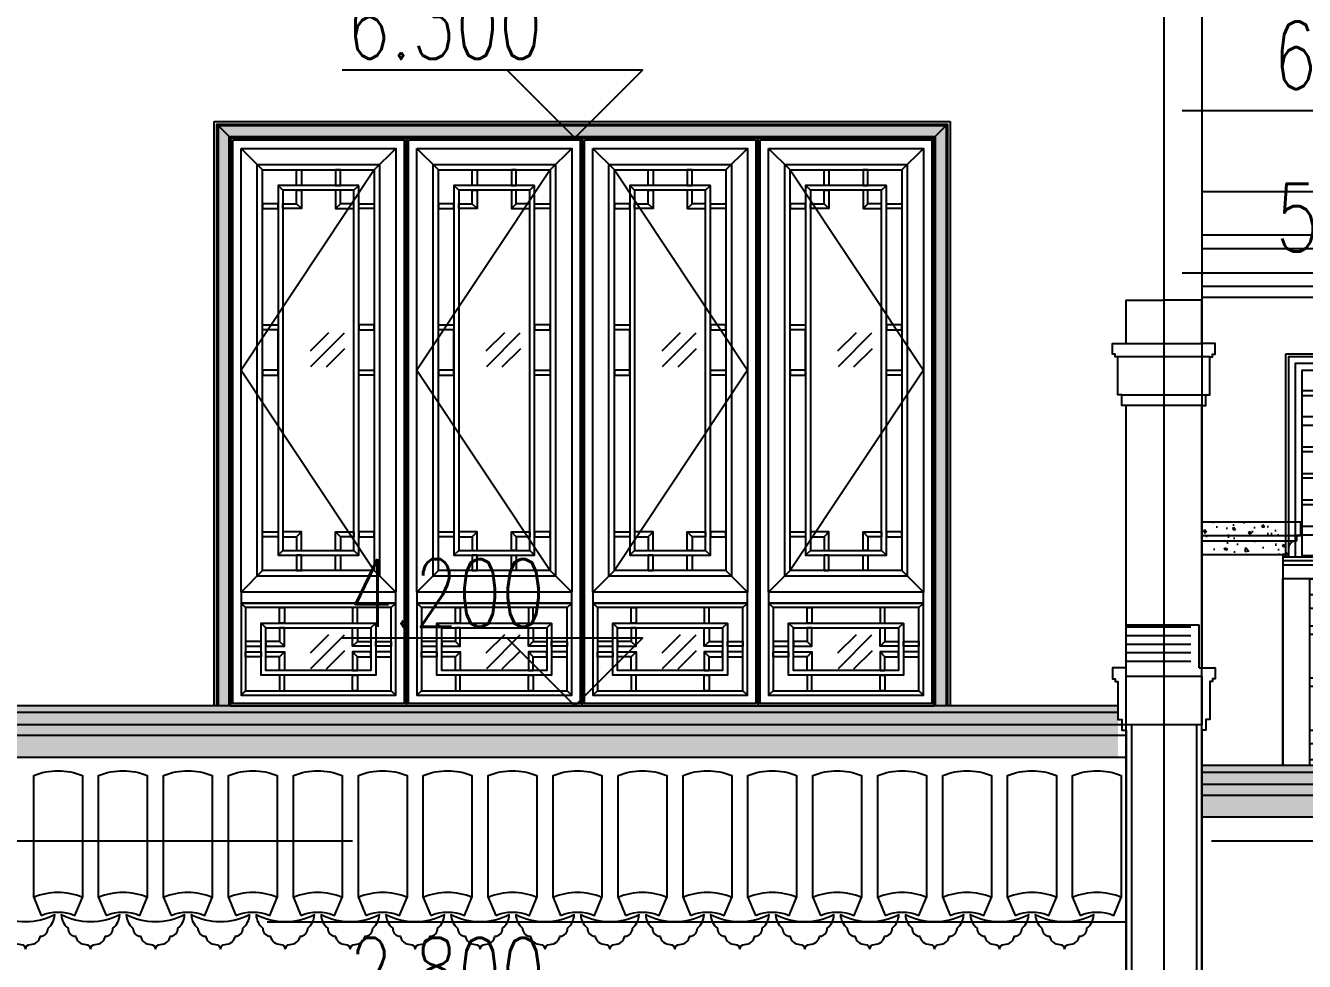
# Model space of a CAD drawing. Extents: x 296441 to 853063, y 459050 to 1117990.
# Drawn here: x 615891 to 620618, y 1056860 to 1060320 of the extents above; entities that cross this region are included whole.
import ezdxf
from ezdxf.xclip import XClip

# ---------------------------------------------------------------- set-up
doc = ezdxf.new("R2010")
doc.units = 0
doc.header["$LTSCALE"] = 1000
doc.header["$XCLIPFRAME"] = 0
for name, pattern in [('CENTER2', [28.575, 19.05, -3.175, 3.175, -3.175]), ('G-ELEV-S$0$HIDDEN2', [4.7625, 3.175, -1.5875]), ('G-ELEV-S$0$LPM310295$0$HIDDEN2', [4.7625, 3.175, -1.5875]), ('huachuang-LM-900$0$HIDDEN2', [4.7625, 3.175, -1.5875])]:
    doc.linetypes.add(name, pattern=pattern)
for name, color, linetype in [('1.5铝板', 3, 'Continuous'), ('95', 95, 'Continuous'), ('E1-ELEV-S$0$01-ELEV-ALL$0$A-ELEV-MEDM-HEVY', 2, 'Continuous'), ('E1-ELEV-S$0$A B-ELEV-S-zhongjiantao-1F$0$A-ELEV-MEDM-HEVY', 2, 'Continuous'), ('E1-ELEV-S$0$A-ELEV-HEVY', 2, 'Continuous'), ('E1-ELEV-S$0$A-ELEV-MEDM', 4, 'Continuous'), ('E1-ELEV-S$0$A-ELEV-THIN', 144, 'Continuous'), ('E1-ELEV-S$0$A-ELEV-THIN-GRAY', 252, 'Continuous'), ('E1-ELEV-S$0$A-ELEV-XTHIN', 5, 'Continuous'), ('E1-ELEV-S$0$G-XREF', 2, 'Continuous'), ('E1-ELEV-S$0$WALL-TYPE-DETL-W$0$A-ELEV-MEDM', 4, 'Continuous'), ('E1-TEXT-S-MI$0$A-ANNO-LEVL', 3, 'Continuous'), ('E1-TEXT-S-MI$0$A-ANNO-LEVL-TEXT', 255, 'Continuous'), ('E2-E3-ELEV-S$0$G-XREF', 2, 'Continuous'), ('G-ELEV-S$0$$0$A-ELEV-HEVY', 2, 'Continuous'), ('G-ELEV-S$0$$0$A-ELEV-XTHIN', 5, 'Continuous'), ('G-ELEV-S$0$A-ELEV-HDDN', 161, 'G-ELEV-S$0$HIDDEN2'), ('G-ELEV-S$0$A-ELEV-HEVY', 2, 'Continuous'), ('G-ELEV-S$0$A-ELEV-MEDM-HEVY', 2, 'Continuous'), ('G-ELEV-S$0$A-ELEV-THIN', 144, 'Continuous'), ('G-ELEV-S$0$A-WALL', 1, 'Continuous'), ('G-ELEV-S$0$A_FINISH', 54, 'Continuous'), ('G-ELEV-S$0$A_H_251', 251, 'Continuous'), ('G-ELEV-S$0$J04$0$A-DETL-FNSH', 6, 'Continuous'), ('G-ELEV-S$0$J04$0$A-SECT-STRU', 30, 'Continuous'), ('G-ELEV-S$0$LPM310295$0$A-ELEV-HDDN', 161, 'G-ELEV-S$0$LPM310295$0$HIDDEN2'), ('G-ELEV-S$0$LPM310295$0$A-ELEV-HEVY', 2, 'Continuous'), ('G-ELEV-S$0$LPM310295$0$A-ELEV-MEDM', 4, 'Continuous'), ('G-ELEV-S$0$LPM310295$0$A-ELEV-THIN', 145, 'Continuous'), ('G-ELEV-S-TEXT$0$A-ANNO-LEVL', 3, 'Continuous'), ('G-ELEV-S-TEXT$0$A-ANNO-LEVL-TEXT', 255, 'Continuous'), ('G-GRID', 8, 'CENTER2'), ('G-XREF', 2, 'Continuous'), ('huachuang-LM-900$0$A-DETL-OVLK', 133, 'Continuous'), ('huachuang-LM-900$0$A-ELEV-HDDN', 161, 'huachuang-LM-900$0$HIDDEN2'), ('huachuang-LM-900$0$ele-ss-line', 155, 'Continuous'), ('huachuang-LM-900$0$FUR', 155, 'Continuous'), ('ZT1_通用--填充---PM、LM、DY、JD', 8, 'Continuous'), ('主框线', 4, 'Continuous'), ('副框内口线', 6, 'Continuous'), ('花格栅', 6, 'Continuous'), ('铝合金花格条', 5, 'Continuous')]:
    doc.layers.add(name, color=color, linetype=linetype)
doc.styles.add('E1-TEXT-S-MI$0$GOA_01_thin_0.75', font='romans.shx', dxfattribs={"width": 0.75, "bigfont": 'hzdx.shx'})
doc.styles.add('G-ELEV-S-TEXT$0$GOA_01_thin_0.75', font='romans.shx', dxfattribs={"width": 0.75, "bigfont": 'hzdx.shx'})

# ---------------------------------------------------------------- blocks, each defined once
blk = doc.blocks.new('*U1403')
at = {"layer": 'E1-ELEV-S$0$A-ELEV-HEVY'}
for p, q in [((140, 340), (-140, 340)), ((-140, 110), (140, 110))]:
    blk.add_line(p, q, dxfattribs=at)
for points in [[(-140, -2000), (-140, 110), (-155, 110), (-155, 150), (-170, 150), (-170, 290), (-180, 290), (-180, 300), (-190, 300), (-190, 340), (-140, 340), (-140, 500), (0, 500)], [(140, -2000), (140, 110), (155, 110), (155, 150), (170, 150), (170, 290), (180, 290), (180, 300), (190, 300), (190, 340), (140, 340), (140, 500), (0, 500)]]:
    blk.add_lwpolyline(points, dxfattribs=at)
at = {"layer": 'E1-ELEV-S$0$A-ELEV-XTHIN'}
for p, q in [((-170, 290), (170, 290)), ((155, 150), (-155, 150))]:
    blk.add_line(p, q, dxfattribs=at)
blk = doc.blocks.new('E1-ELEV-S$0$cxdg')
at = {"layer": 'E1-ELEV-S$0$01-ELEV-ALL$0$A-ELEV-MEDM-HEVY', "ltscale": 0.01}
blk.add_lwpolyline([(0, 0), (65, 0), (65, -50), (50, -50), (50, -70, 0.414214), (20, -100), (20, -120), (0, -120)], format="xyb", dxfattribs=at)
blk = doc.blocks.new('E1-ELEV-S$0$WALL-TYPE-DETL-W$0$石雕饰1A-E1')
at = {"layer": 'E1-ELEV-S$0$WALL-TYPE-DETL-W$0$A-ELEV-MEDM'}
blk.add_lwpolyline([(0, 130), (-97, 130, 0.322993), (-83, 107, -0.379189), (-51, 62, -1.529792), (-53, 39, 0.173833), (-64, 12, 0.297704), (-56, 0), (0, 0)], format="xyb", close=True, dxfattribs=at)
blk = doc.blocks.new('*U1404')
at = {"layer": 'E1-ELEV-S$0$A-ELEV-MEDM'}
for p, q in [((-59, 770), (-1163, 770)), ((-59, 690), (-1163, 690)), ((-1163, 0), (-1163, 690)), ((-1063, 0), (-1063, 690)), ((-159, 130), (-159, 690)), ((-159, 0), (-159, 690)), ((-59, 0), (-59, 690)), ((-159, 630), (-1063, 630)), ((-159, 580), (-1063, 580)), ((-1063, 130), (-159, 130)), ((-159, 80), (-1063, 80))]:
    blk.add_line(p, q, dxfattribs=at)
at = {"layer": 'E1-ELEV-S$0$A-ELEV-THIN', "ltscale": 0.1}
for p, q in [((-59, 740), (-1163, 740)), ((-713, 580), (-713, 514)), ((-683, 580), (-683, 514)), ((-539, 580), (-539, 514)), ((-509, 580), (-509, 514)), ((-943, 514), (-1063, 514)), ((-973, 484), (-1063, 484)), ((-973, 484), (-943, 514)), ((-973, 484), (-973, 388)), ((-943, 514), (-943, 418)), ((-713, 514), (-843, 514)), ((-843, 514), (-843, 418)), ((-589, 484), (-813, 484)), ((-589, 484), (-813, 484)), ((-813, 484), (-813, 418)), ((-713, 514), (-698, 499)), ((-683, 514), (-698, 499)), ((-589, 514), (-683, 514)), ((-589, 514), (-539, 514)), ((-589, 484), (-409, 484)), ((-589, 484), (-409, 484)), ((-539, 514), (-524, 499)), ((-509, 514), (-524, 499)), ((-509, 514), (-379, 514)), ((-409, 484), (-409, 418)), ((-379, 514), (-379, 418)), ((-279, 514), (-159, 514)), ((-279, 514), (-279, 418)), ((-249, 484), (-279, 514)), ((-249, 484), (-159, 484)), ((-249, 484), (-249, 388)), ((-943, 418), (-973, 388)), ((-843, 388), (-973, 388)), ((-843, 418), (-943, 418)), ((-843, 388), (-813, 418)), ((-843, 418), (-813, 388)), ((-843, 388), (-843, 322)), ((-683, 418), (-813, 418)), ((-713, 388), (-813, 388)), ((-813, 388), (-813, 292)), ((-713, 388), (-683, 418)), ((-713, 388), (-713, 226)), ((-683, 418), (-683, 322)), ((-539, 418), (-409, 418)), ((-539, 418), (-539, 322)), ((-509, 388), (-539, 418)), ((-509, 388), (-409, 388)), ((-509, 388), (-509, 226)), ((-379, 388), (-409, 418)), ((-379, 418), (-409, 388)), ((-409, 388), (-409, 292)), ((-379, 418), (-279, 418)), ((-379, 388), (-249, 388)), ((-379, 388), (-379, 322)), ((-279, 418), (-249, 388)), ((-843, 322), (-1063, 322)), ((-973, 292), (-1063, 292)), ((-973, 292), (-958, 307)), ((-973, 292), (-973, 196)), ((-943, 292), (-958, 307)), ((-813, 292), (-943, 292)), ((-943, 292), (-943, 226)), ((-843, 322), (-813, 292)), ((-683, 322), (-698, 307)), ((-683, 292), (-698, 307)), ((-589, 322), (-683, 322)), ((-589, 322), (-683, 322)), ((-589, 292), (-683, 292)), ((-589, 292), (-683, 292)), ((-683, 292), (-683, 196)), ((-589, 322), (-539, 322)), ((-589, 322), (-539, 322)), ((-589, 292), (-539, 292)), ((-589, 292), (-539, 292)), ((-539, 322), (-524, 307)), ((-539, 292), (-524, 307)), ((-539, 292), (-539, 196)), ((-379, 322), (-409, 292)), ((-409, 292), (-279, 292)), ((-379, 322), (-159, 322)), ((-279, 292), (-264, 307)), ((-279, 292), (-279, 226)), ((-249, 292), (-264, 307)), ((-249, 292), (-159, 292)), ((-249, 292), (-249, 196)), ((-973, 196), (-943, 226)), ((-843, 196), (-973, 196)), ((-713, 226), (-943, 226)), ((-843, 196), (-828, 211)), ((-843, 196), (-843, 130)), ((-813, 196), (-828, 211)), ((-683, 196), (-813, 196)), ((-813, 196), (-813, 130)), ((-713, 226), (-683, 196)), ((-509, 226), (-539, 196)), ((-539, 196), (-409, 196)), ((-509, 226), (-279, 226)), ((-409, 196), (-394, 211)), ((-409, 196), (-409, 130)), ((-379, 196), (-394, 211)), ((-379, 196), (-249, 196)), ((-379, 196), (-379, 130)), ((-249, 196), (-279, 226)), ((-311.5, 40), (-910.5, 40))]:
    blk.add_line(p, q, dxfattribs=at)
for points in [[(-910.5, 40, 0.414214), (-920.5, 30, -0.414214), (-930.5, 20), (-1063, 20), (-1063, 80)], [(-311.5, 40, -0.414214), (-301.5, 30, 0.414214), (-291.5, 20), (-159, 20), (-159, 80)]]:
    blk.add_lwpolyline(points, format="xyb", dxfattribs=at)
at = {"layer": 'E1-ELEV-S$0$A-ELEV-THIN-GRAY'}
blk.add_line((-1163, 757.8), (-59, 757.8), dxfattribs=at)
at = {"layer": 'E1-ELEV-S$0$WALL-TYPE-DETL-W$0$A-ELEV-MEDM', "yscale": 0.4615384615384616, "zscale": 0.4615384615384616}
for p, xscale in [((-1063, 630), -0.4615384615384616), ((-159, 630), 0.4615384615384616)]:
    blk.add_blockref('E1-ELEV-S$0$WALL-TYPE-DETL-W$0$石雕饰1A-E1', p, dxfattribs=dict(at, xscale=xscale))
blk = doc.blocks.new('huachuang-LM-900$0$drrr')
at = {"layer": 'huachuang-LM-900$0$ele-ss-line'}
for points in [[(-18706.4, 24243.3, -0.379655), (-18828.5, 24222.7, -0.379655)], [(-18717.6, 24261.2, -0.389009), (-18814.2, 24237.1, -0.389009)], [(-18706.4, 24243.3, -0.400051), (-18659.1, 24148.2)], [(-18702.3, 24261.2, -0.421602), (-18640.9, 24140.9, -0.403531)], [(-18543.8, 24261.2, 0.948652), (-18553.2, 24153.4, 0.306864), (-18518.5, 24113.8, 0.282108)], [(-18544.5, 24241.6, 1.406761), (-18525.1, 24179.2, 0.845787), (-18495.8, 24134.2, 0.632778)], [(-18544.5, 24241.6, 0.514981), (-18525.1, 24233.6, 0.839493), (-18535.5, 24261.2, 0.975956)], [(-18447.2, 24241.6, -1.406761), (-18466.5, 24179.2, -0.845787), (-18495.8, 24134.2, -0.632778)], [(-18447.9, 24261.2, -0.948652), (-18438.4, 24153.4, -0.360083), (-18482, 24112.4, -0.38731)], [(-18447.2, 24241.6, -0.514981), (-18466.6, 24233.6, -0.839493), (-18456.1, 24261.2, -0.975956)], [(-18289.3, 24261.2, 0.421602), (-18350.8, 24140.9, 0.403531)], [(-18285.2, 24243.3, 0.400051), (-18332.5, 24148.2)], [(-18285.2, 24243.3, 0.379655), (-18163.1, 24222.7, 0.379655)], [(-18274, 24261.2, 0.389009), (-18177.5, 24237.1, 0.389009)], [(-18895.7, 24155.5, -0.341701), (-18920.1, 24060.1)], [(-18881, 24170.2, -0.34496), (-18903, 24048.8)], [(-18800, 23998.3, -0.557895), (-18781.9, 24147.6)], [(-18781.9, 24147.6, 0.530115), (-18659.1, 24148.2, 0.417687)], [(-18191.6, 23998.3, 0.557895), (-18209.8, 24147.6, -0.530115), (-18332.5, 24148.2)], [(-18110.6, 24170.2, 0.34496), (-18088.6, 24048.8)], [(-18095.9, 24155.5, 0.341701), (-18071.5, 24060.1)], [(-18700.3, 23939.6, -0.497529), (-18780.4, 24008.6, -0.531216), (-18786.1, 24122.3, 0.417687), (-18652.7, 24124.9, -0.348214), (-18612.2, 24042.7, -0.345787)], [(-18640.9, 24140.9, -0.231358), (-18592.3, 24074.5)], [(-18498.7, 24095, 0.315203), (-18594, 24035.3)], [(-18518.5, 24113.8, 0.183535), (-18592.3, 24074.5)], [(-18498.7, 24095, 0.371554), (-18392.7, 24022.4, 0.371554)], [(-18482, 24112.4, 0.40116), (-18399.3, 24041.5)], [(-18350.8, 24140.9, 0.327015), (-18399.3, 24041.5)], [(-18291.3, 23939.6, 0.497529), (-18211.2, 24008.6, 0.531216), (-18205.5, 24122.3, -0.417687), (-18338.9, 24124.9, 0.390811), (-18376.3, 24033.3, 0.279928)], [(-18920.1, 24036.8, 0.437131), (-18796.3, 23978.6)], [(-18903, 24048.8, 0.479349), (-18800, 23998.3, 2.012087)], [(-18612.2, 24042.7, 0.186025), (-18614, 23953.2, 0.186025)], [(-18594, 24035.3, 0.241132), (-18585.8, 23940.1, 0.241132)], [(-18392.7, 24022.4, -0.324864), (-18403.9, 23941.3)], [(-18376.3, 24033.3, -0.232618), (-18371.9, 23954.7, -0.232618)], [(-18071.5, 24036.8, -0.437131), (-18195.4, 23978.6)], [(-18088.6, 24048.8, -0.479349), (-18191.6, 23998.3, -2.012087)], [(-18920.1, 23884.9, -0.948652), (-18812.3, 23894.3, -0.338467), (-18771.7, 23854.4, -0.38731)], [(-18696.2, 23920.4, -0.387251), (-18796.3, 23978.6, -0.387251)], [(-18614, 23953.2, 0.223924), (-18700.3, 23939.6)], [(-18436.1, 23908.7, -0.113103), (-18403.9, 23941.3, -0.113103)], [(-18371.9, 23954.7, -0.208687), (-18291.3, 23939.6)], [(-18295.5, 23920.4, 0.387251), (-18195.4, 23978.6, 0.387251)], [(-18071.5, 23884.9, 0.948652), (-18179.4, 23894.3, 0.338467), (-18220, 23854.4, 0.38731)], [(-18900.5, 23885.6, -0.514981), (-18892.5, 23866.2, -0.839493), (-18920.1, 23876.7, -0.975956)], [(-18900.5, 23885.6, -1.406761), (-18838.1, 23866.3, -0.845787), (-18793.1, 23836.9, -0.632778)], [(-18696.1, 23920.4, -0.521855), (-18766.6, 23867.9, 0.037639), (-18771.7, 23854.4, 0.037639)], [(-18569.5, 23893.5, 0.398313), (-18677.3, 23930.1, -0.477569), (-18753.7, 23845.6, 0.40961), (-18699.1, 23753.8, 0.440396), (-18572.4, 23786.3)], [(-18555.6, 23908.7, 0.107456), (-18585.8, 23940.1, 0.107456)], [(-18569.5, 23893.5, 0.300015), (-18566.8, 23836.9)], [(-18495.8, 23879.2, 1.577818), (-18534.7, 23836.9, 0.84697)], [(-18495.8, 23909.4, 0.320542), (-18555.6, 23908.7, 0.320542)], [(-18495.8, 23909.4, -0.320542), (-18436.1, 23908.7, -0.320542)], [(-18495.8, 23879.2, -1.577818), (-18456.9, 23836.9, -0.84697)], [(-18422.2, 23893.5, -0.300015), (-18424.9, 23836.9)], [(-18422.2, 23893.5, -0.398313), (-18314.3, 23930.1, 0.477569), (-18237.9, 23845.6, -0.40961), (-18292.5, 23753.8, -0.440396), (-18419.2, 23786.3)], [(-18295.5, 23920.4, 0.521855), (-18225.1, 23867.9, -0.037639), (-18220, 23854.4)], [(-18091.2, 23885.6, 1.406761), (-18153.5, 23866.3, 0.845787), (-18198.5, 23836.9, 0.632778)], [(-18091.2, 23885.6, 0.514981), (-18099.2, 23866.2, 0.839493), (-18071.5, 23876.7, 0.975956)], [(-18900.5, 23788.3, 0.514981), (-18892.5, 23807.7, 0.839493), (-18920.1, 23797.2, 0.975956)], [(-18920.1, 23789, 0.948652), (-18812.3, 23779.6, 0.282108), (-18774, 23810.2, 0.282108)], [(-18900.5, 23788.3, 1.406761), (-18838.1, 23807.6, 0.845787), (-18793.1, 23836.9, 0.632778)], [(-18774, 23810.2, 0.217415), (-18728.5, 23744.9)], [(-18572.4, 23786.3, -0.265393), (-18566.8, 23836.9)], [(-18495.8, 23794.7, -1.577818), (-18534.7, 23836.9, -0.84697)], [(-18495.8, 23794.7, 1.577818), (-18456.9, 23836.9, 0.84697)], [(-18419.2, 23786.3, 0.265393), (-18424.9, 23836.9)], [(-18217.6, 23810.2, -0.217415), (-18263.2, 23744.9)], [(-18071.5, 23789, -0.948652), (-18179.4, 23779.6, -0.282108), (-18217.6, 23810.2, -0.282108)], [(-18091.2, 23788.3, -1.406761), (-18153.5, 23807.6, -0.845787), (-18198.5, 23836.9, -0.632778)], [(-18091.2, 23788.3, -0.514981), (-18099.2, 23807.7, -0.839493), (-18071.5, 23797.2, -0.975956)], [(-18799.7, 23692, -0.215178), (-18728.5, 23744.9, -0.215178)], [(-18586.4, 23740.8, 0.310283), (-18574.1, 23651.1, 0.199315)], [(-18586.4, 23740.8, 0.089395), (-18560, 23768.8)], [(-18495.8, 23764.5, -0.351545), (-18560, 23768.8, -0.351545)], [(-18495.8, 23764.5, 0.351545), (-18431.6, 23768.8, 0.351545)], [(-18412.5, 23746.7, -0.067716), (-18431.6, 23768.8)], [(-18397.6, 23638.6, 0.268279), (-18412.5, 23746.7, 0.203783)], [(-18192, 23692, 0.215178), (-18263.2, 23744.9, 0.215178)], [(-18920.1, 23638.1, -0.461182), (-18799.1, 23691.7)], [(-18903, 23625.1, -0.495851), (-18807.6, 23674, -2.012087)], [(-18660.3, 23529.1, -0.540409), (-18806.5, 23550.9, 0.53286), (-18807.6, 23674)], [(-18599, 23651.5, -0.540296), (-18667.5, 23552.3, -0.531216), (-18781.2, 23546.6, 0.417687), (-18783.8, 23680, -0.341326), (-18686, 23725.6, -0.279928)], [(-18686, 23725.6, 0.175917), (-18612.1, 23726.8, 0.175917)], [(-18612.1, 23726.8, 0.199315), (-18599, 23651.5)], [(-18378.7, 23633.1, 0.399099), (-18324.2, 23552.3, 0.531216), (-18210.4, 23546.6, -0.417687), (-18207.9, 23680, 0.341326), (-18305.6, 23725.6)], [(-18305.6, 23725.6, -0.17374), (-18378.7, 23726.5, -0.17374)], [(-18378.7, 23633.1, 0.18787), (-18378.7, 23726.5)], [(-18331.4, 23529.1, 0.540409), (-18185.1, 23550.9, -0.53286), (-18184, 23674)], [(-18071.5, 23638.1, 0.459053), (-18192, 23692, 0.459053)], [(-18088.6, 23625.1, 0.495851), (-18184, 23674, 2.012087)], [(-18895.7, 23518.4, 0.341701), (-18920.1, 23613.8)], [(-18881, 23503.6, 0.34496), (-18903, 23625.1)], [(-18574.3, 23631.3, -0.360052), (-18641.8, 23535.8)], [(-18509.7, 23561.5, 0.335789), (-18574.3, 23631.3)], [(-18492.9, 23578.9, 0.300879), (-18574.1, 23651.1, 0.300879)], [(-18492.9, 23578.9, 0.315203), (-18397.6, 23638.6)], [(-18473.1, 23560, 0.190888), (-18397.1, 23601.9)], [(-18397.1, 23601.9, 0.229983), (-18348.1, 23540)], [(-18110.6, 23503.6, -0.34496), (-18088.6, 23625.1)], [(-18095.9, 23518.4, -0.341701), (-18071.5, 23613.8)], [(-18698.3, 23412.7, 0.409386), (-18641.8, 23535.8, 0.407716)], [(-18543.8, 23412.7, -0.948652), (-18553.2, 23520.5, -0.360083), (-18509.7, 23561.5, -0.282108)], [(-18544.5, 23432.3, -1.406761), (-18525.1, 23494.7, -0.845787), (-18495.8, 23539.7, -0.632778)], [(-18447.2, 23432.3, 1.406761), (-18466.5, 23494.7, 0.845787), (-18495.8, 23539.7, 0.632778)], [(-18447.9, 23412.7, 0.948652), (-18438.4, 23520.5, 0.306864), (-18473.1, 23560, 0.306864)], [(-18289.3, 23412.7, -0.445176), (-18348.1, 23540, -0.403531)], [(-18706.4, 23430.6, 0.413809), (-18660.3, 23529.1)], [(-18285.2, 23430.6, -0.413809), (-18331.4, 23529.1)], [(-18706.4, 23430.6, 0.379655), (-18828.5, 23451.2, 0.379655)], [(-18717.6, 23412.7, 0.389009), (-18814.2, 23436.8, 0.389009)], [(-18544.5, 23432.3, -0.514981), (-18525.1, 23440.3, -0.839493), (-18535.5, 23412.7, -0.975956)], [(-18447.2, 23432.3, 0.514981), (-18466.6, 23440.3, 0.839493), (-18456.1, 23412.7, 0.975956)], [(-18285.2, 23430.6, -0.379655), (-18163.1, 23451.2, -0.379655)], [(-18274, 23412.7, -0.389009), (-18177.5, 23436.8, -0.389009)]]:
    blk.add_lwpolyline(points, format="xyb", dxfattribs=at)
blk = doc.blocks.new('huachuang-LM-900')
at = {"layer": 'huachuang-LM-900$0$A-DETL-OVLK'}
for points in [[(890, 10), (10, 10), (10, 890), (890, 890)], [(865, 35), (35, 35), (35, 865), (865, 865)], [(840, 60), (60, 60), (60, 840), (840, 840)], [(231, 136.5), (136.5, 231), (136.5, 669), (231, 763.5), (668.25, 763.5), (762.75, 669), (762.75, 231), (668.25, 136.5)], [(745.5, 661.5), (660.75, 745.5), (238.5, 745.5), (153.75, 661.5), (153.75, 238.5), (238.5, 154.5), (660.75, 154.5), (745.5, 238.5)]]:
    blk.add_lwpolyline(points, close=True, dxfattribs=at)
at = {"layer": 'huachuang-LM-900$0$A-ELEV-HDDN'}
blk.add_lwpolyline([(900, 0), (0, 0), (0, 900), (900, 900)], close=True, dxfattribs=at)
at = {"layer": 'huachuang-LM-900$0$ele-ss-line'}
for p, q in [((134.25, 765), (134.25, 840)), ((134.25, 765), (134.25, 840)), ((154.5, 745.5), (154.5, 840)), ((154.5, 745.5), (154.5, 840)), ((343.5, 763.5), (343.5, 840)), ((360, 763.5), (360, 840)), ((441.75, 763.5), (441.75, 840)), ((458.25, 763.5), (458.25, 840)), ((539.25, 763.5), (539.25, 840)), ((555.75, 763.5), (555.75, 840)), ((745.5, 745.5), (745.5, 840)), ((745.5, 745.5), (745.5, 840)), ((765, 765), (765, 840)), ((765, 765), (765, 840)), ((134.25, 765), (60, 765)), ((134.25, 765), (60, 765)), ((765, 765), (840, 765)), ((765, 765), (840, 765)), ((154.5, 745.5), (60, 745.5)), ((154.5, 745.5), (60, 745.5)), ((745.5, 745.5), (840, 745.5)), ((745.5, 745.5), (840, 745.5)), ((136.5, 555.75), (60, 555.75)), ((136.5, 539.25), (60, 539.25)), ((762.75, 555.75), (840, 555.75)), ((762.75, 539.25), (840, 539.25)), ((136.5, 458.25), (60, 458.25)), ((136.5, 441.75), (60, 441.75)), ((762.75, 458.25), (840, 458.25)), ((762.75, 441.75), (840, 441.75)), ((136.5, 360), (60, 360)), ((136.5, 343.5), (60, 343.5)), ((762.75, 360), (840, 360)), ((762.75, 343.5), (840, 343.5)), ((154.5, 154.5), (60, 154.5)), ((154.5, 154.5), (60, 154.5)), ((154.5, 154.5), (154.5, 60)), ((154.5, 154.5), (154.5, 60)), ((745.5, 154.5), (840, 154.5)), ((745.5, 154.5), (745.5, 60)), ((745.5, 154.5), (745.5, 60)), ((745.5, 154.5), (840, 154.5)), ((134.25, 135), (60, 135)), ((134.25, 135), (60, 135)), ((134.25, 135), (134.25, 60)), ((134.25, 135), (134.25, 60)), ((343.5, 136.5), (343.5, 60)), ((360, 136.5), (360, 60)), ((441.75, 136.5), (441.75, 60)), ((458.25, 136.5), (458.25, 60)), ((539.25, 136.5), (539.25, 60)), ((555.75, 136.5), (555.75, 60)), ((765, 135), (840, 135)), ((765, 135), (765, 60)), ((765, 135), (765, 60)), ((765, 135), (840, 135))]:
    blk.add_line(p, q, dxfattribs=at)
at = {"layer": 'huachuang-LM-900$0$FUR', "ltscale": 50}
for p, q in [((231, 763.5), (231, 840)), ((263.25, 763.5), (263.25, 840)), ((636, 763.5), (636, 840)), ((668.25, 763.5), (668.25, 840)), ((136.5, 669), (60, 669)), ((762.75, 669), (840, 669)), ((136.5, 636.75), (60, 636.75)), ((762.75, 636.75), (840, 636.75)), ((136.5, 263.25), (60, 263.25)), ((762.75, 263.25), (840, 263.25)), ((136.5, 231), (60, 231)), ((762.75, 231), (840, 231)), ((231, 136.5), (231, 60)), ((263.25, 136.5), (263.25, 60)), ((636, 136.5), (636, 60)), ((668.25, 136.5), (668.25, 60))]:
    blk.add_line(p, q, dxfattribs=at)
at = {"layer": 'huachuang-LM-900$0$ele-ss-line', "linetype": 'ByBlock', "xscale": 0.6969696076929423, "yscale": 0.6969696076929423, "zscale": 0.6969696076929423}
blk.add_blockref('huachuang-LM-900$0$drrr', (13341, -16164), dxfattribs=at)
blk = doc.blocks.new('E1-ELEV-S')
at = {"layer": 'ZT1_通用--填充---PM、LM、DY、JD', "ltscale": 1000}
h = blk.add_hatch(dxfattribs=at)
h.set_pattern_fill('混凝土', color=256, scale=15)
h.set_pattern_definition([(50, (620238.485, 1087678.07), (107.5890274, -9.41282), [11.25, -123.75]), (355, (620238.48, 1087678.07), (-20.8127, 112.82882), [9, -99]), (100.4514, (620247.45, 1087677.29), (86.776407, 103.415931), [9.5610285, -105.171317]), (46.1842, (620238.48, 1087708.07), (160.086157, -24.827852), [16.875, -185.625]), (96.6356, (620251.83, 1087706), (140.199406, 146.11768), [14.341543, -157.75695]), (351.1842, (620238.48, 1087708.07), (140.199292, 146.11779), [13.5, -148.5]), (21, (620253.485, 1087700.57), (89.536058, -60.3928336), [11.25, -123.75]), (326, (620253.48, 1087700.57), (36.4973, 108.772507), [9, -99]), (71.4514, (620260.95, 1087695.54), (126.033394, 48.3795745), [9.5610285, -105.171317]), (37.5, (620238.485, 1087678.07), (1.8239783, 49.9340781), [0, -97.8, 0, -100.5, 0, -99.375]), (7.5, (620238.485, 1087678.07), (39.4604306, 59.1617568), [0, -57.3, 0, -95.55, 0, -37.875]), (327.5, (620205.035, 1087678.07), (80.0733654, -3.3832308), [0, -37.5, 0, -117, 0, -155.25]), (317.5, (620190.035, 1087678.07), (87.4779254, 15.0157473), [0, -48.75, 0, -77.7, 0, -110.25])])
h.paths.add_polyline_path([(9460, 4760), (9141.3, 4760), (9141.3, 4880), (9460, 4880)])
h = blk.add_hatch(dxfattribs=at)
h.set_pattern_fill('混凝土', color=256, scale=20)
h.set_pattern_definition([(50, (620238.48, 1027790.23), (143.452037, -12.550427), [15, -165]), (355, (620238.48, 1027790.23), (-27.750267, 150.438427), [12, -132]), (100.4514, (620250.43, 1027789.19), (115.701876, 137.887908), [12.748038, -140.228422]), (46.1842, (620238.48, 1027830.23), (213.44821, -33.103803), [22.5, -247.5]), (96.6356, (620256.27, 1027827.47), (186.93254, 194.823574), [19.122058, -210.3426]), (351.1842, (620238.48, 1027830.23), (186.93239, 194.82372), [18, -198]), (21, (620258.48, 1027820.23), (119.38141, -80.523778), [15, -165]), (326, (620258.48, 1027820.23), (48.663066, 145.030009), [12, -132]), (71.4514, (620268.43, 1027813.52), (168.044526, 64.5061), [12.748038, -140.228422]), (37.5, (620238.48, 1027790.233), (2.431971, 66.5787708), [0, -130.4, 0, -134, 0, -132.5]), (7.5, (620238.48, 1027790.23), (52.6139075, 78.8823424), [0, -76.4, 0, -127.4, 0, -50.5]), (327.5, (620193.88, 1027790.233), (106.7644872, -4.5109743), [0, -50, 0, -156, 0, -207]), (317.5, (620173.88, 1027790.23), (116.637234, 20.0209965), [0, -65, 0, -103.6, 0, -147])])
h.paths.add_polyline_path([(9460, 3790), (140, 3790), (140, 3980), (9460, 3980)])
at = {"layer": 'E1-ELEV-S$0$A B-ELEV-S-zhongjiantao-1F$0$A-ELEV-MEDM-HEVY'}
blk.add_lwpolyline([(9160, 4760), (9160, 3980)], dxfattribs=at)
at = {"layer": 'E1-ELEV-S$0$A-ELEV-HEVY'}
for p, q in [((7940, 6100), (9460, 6100)), ((7940, 5940), (9460, 5940)), ((7940, 5710), (9460, 5710)), ((9460, 4880), (9095, 4880)), ((9460, 4760), (9140, 4760)), ((9460, 3980), (140, 3980)), ((9460, 3790), (140, 3790))]:
    blk.add_line(p, q, dxfattribs=at)
at = {"layer": 'E1-ELEV-S$0$A-ELEV-XTHIN'}
for p, q in [((7940, 5890), (9460, 5890)), ((7940, 5750), (9460, 5750)), ((9460, 4830), (9095, 4830)), ((9460, 4810), (9110, 4810)), ((9460, 3955), (140, 3955)), ((9460, 3910), (140, 3910)), ((9460, 3870), (140, 3870))]:
    blk.add_line(p, q, dxfattribs=at)
at = {"xscale": -1}
blk.add_blockref('E1-ELEV-S$0$cxdg', (9160, 4880), dxfattribs=at)
at = {"layer": 'E1-ELEV-S$0$A-ELEV-HEVY'}
blk.add_blockref('*U1403', (9600, 5200), dxfattribs=at)
at = {"layer": 'E1-ELEV-S$0$A-ELEV-THIN', "ltscale": 0.1, "extrusion": (0, 0, -1), "zscale": -1}
blk.add_blockref('*U1404', (-7997, 3980), dxfattribs=at)
at = {"layer": 'E1-ELEV-S$0$G-XREF'}
ref = blk.add_blockref('huachuang-LM-900', (8250, 4600), dxfattribs=at)
XClip(ref).set_block_clipping_path([(-309.9999999999, 150.0000000002), (1209.9956457524, 1109.9999989467)])
blk = doc.blocks.new('E2-E3-ELEV-S')
at = {"layer": 'E2-E3-ELEV-S$0$G-XREF'}
ref = blk.add_blockref('E1-ELEV-S', (0, 0), dxfattribs=dict(at, xscale=-1))
XClip(ref).set_block_clipping_path([(3839.9999999852, 7949.9999999514), (3839.9999999747, 9699.9999999935), (5037.5000003928, 9699.9999999935), (5037.5000003928, 13173.1885809162), (10599.9999999446, 13173.1885809162), (10599.9999999446, -2500.0000000065), (-155.0010429744, -2500.0000000065), (-155.0010429744, 5700.00000052), (502.7055785611, 5700.00000052), (502.7055785611, 6417.4071594852), (3839.9999999944, 6417.4071594852), (3839.9999999915, 6900.0011838257), (4100.0000404922, 6900.0011838257), (4100.0000404922, 7949.9999999514)])
blk = doc.blocks.new('单层玻璃')
at = {"layer": '95'}
for p, q in [((-1.217, -0.085), (0.085, 1.217)), ((-1.183, -1.183), (1.183, 1.183)), ((-0.085, -1.217), (1.217, 0.085))]:
    blk.add_line(p, q, dxfattribs=at)
blk = doc.blocks.new('20200327085829')
at = {"color": 8}
for p, q in [((118.8, -118.8), (39, -39)), ((531.2, -118.8), (611, -39)), ((118.8, -1600.2), (39, -1680)), ((531.2, -1600.2), (611, -1680)), ((56, -1737), (39, -1720)), ((594, -1737), (611, -1720)), ((56, -2044), (39, -2061)), ((594, -2044), (611, -2061))]:
    blk.add_line(p, q, dxfattribs=at)
for points in [[(39, -39), (611, -39), (611, -1680), (39, -1680)], [(611, -1720), (611, -1680), (39, -1680), (39, -1720)]]:
    blk.add_lwpolyline(points, close=True)
at = {"color": 2, "ltscale": 250}
for points in [[(531.2, -1600.2), (118.8, -1600.2), (118.8, -118.8), (531.2, -118.8)], [(594, -1737), (56, -1737), (56, -2044), (594, -2044)]]:
    blk.add_lwpolyline(points, close=True, dxfattribs=at)
at = {"layer": '1.5铝板', "ltscale": 250}
blk.add_lwpolyline([(611, -1720), (39, -1720), (39, -2061), (611, -2061)], close=True, dxfattribs=at)
at = {"layer": '主框线'}
blk.add_lwpolyline([(8, -8), (642, -8), (642, -2092), (8, -2092)], close=True, dxfattribs=at)
at = {"layer": '副框内口线', "ltscale": 40}
blk.add_lwpolyline([(0, 0), (650, 0), (650, -2100), (0, -2100)], close=True, dxfattribs=at)
at = {"layer": '花格栅', "color": 6, "ltscale": 250}
blk.add_lwpolyline([(551.2, -1620.2), (98.8, -1620.2), (98.8, -98.8), (551.2, -98.8)], close=True, dxfattribs=at)
at = {"layer": '铝合金花格条'}
for p, q in [((175.8, -859.5), (175.8, -709.5)), ((474.2, -859.5), (474.2, -709.5))]:
    blk.add_line(p, q, dxfattribs=at)
for points in [[(243.8, -118.8), (261.8, -118.8), (261.8, -175.8), (243.8, -175.8)], [(406.2, -118.8), (388.2, -118.8), (388.2, -175.8), (406.2, -175.8)], [(474.2, -175.8), (175.8, -175.8), (175.8, -1543.2), (474.2, -1543.2)], [(456.2, -193.8), (193.8, -193.8), (193.8, -1525.2), (456.2, -1525.2)], [(118.8, -243.8), (118.8, -261.8), (175.8, -261.8), (175.8, -243.8)], [(531.2, -243.8), (531.2, -261.8), (474.2, -261.8), (474.2, -243.8)], [(175.8, -709.5), (118.8, -709.5), (118.8, -691.5), (175.8, -691.5)], [(474.2, -709.5), (531.2, -709.5), (531.2, -691.5), (474.2, -691.5)], [(175.8, -859.5), (118.8, -859.5), (118.8, -877.5), (175.8, -877.5)], [(474.2, -859.5), (531.2, -859.5), (531.2, -877.5), (474.2, -877.5)], [(118.8, -1475.2), (118.8, -1457.2), (175.8, -1457.2), (175.8, -1475.2)], [(531.2, -1475.2), (531.2, -1457.2), (474.2, -1457.2), (474.2, -1475.2)], [(243.8, -1600.2), (261.8, -1600.2), (261.8, -1543.2), (243.8, -1543.2)], [(406.2, -1600.2), (388.2, -1600.2), (388.2, -1543.2), (406.2, -1543.2)], [(181, -1737), (199, -1737), (199, -1794), (181, -1794)], [(469, -1737), (451, -1737), (451, -1794), (469, -1794)], [(537, -1794), (537, -1987), (113, -1987), (113, -1794)], [(519, -1812), (519, -1969), (131, -1969), (131, -1812)], [(56, -1862), (56, -1880), (113, -1880), (113, -1862)], [(594, -1862), (594, -1880), (537, -1880), (537, -1862)], [(56, -1919), (56, -1901), (113, -1901), (113, -1919)], [(594, -1919), (594, -1901), (537, -1901), (537, -1919)], [(181, -2044), (199, -2044), (199, -1987), (181, -1987)], [(469, -2044), (451, -2044), (451, -1987), (469, -1987)]]:
    blk.add_lwpolyline(points, close=True, dxfattribs=at)
for points in [[(193.8, -193.8), (175.8, -175.8)], [(456.2, -193.8), (474.2, -175.8)], [(261.8, -261.8), (243.8, -243.8), (243.8, -193.8), (261.8, -193.8), (261.8, -261.8), (193.8, -261.8), (193.8, -243.8), (243.8, -243.8)], [(388.2, -261.8), (406.2, -243.8), (406.2, -193.8), (388.2, -193.8), (388.2, -261.8), (456.2, -261.8), (456.2, -243.8), (406.2, -243.8)], [(261.8, -1457.2), (243.8, -1475.2), (243.8, -1525.2), (261.8, -1525.2), (261.8, -1457.2), (193.8, -1457.2), (193.8, -1475.2), (243.8, -1475.2)], [(388.2, -1457.2), (406.2, -1475.2), (406.2, -1525.2), (388.2, -1525.2), (388.2, -1457.2), (456.2, -1457.2), (456.2, -1475.2), (406.2, -1475.2)], [(193.8, -1525.2), (175.8, -1543.2)], [(456.2, -1525.2), (474.2, -1543.2)], [(131, -1812), (113, -1794)], [(519, -1812), (537, -1794)], [(199, -1880), (181, -1862), (131, -1862), (131, -1880), (199, -1880), (199, -1812), (181, -1812), (181, -1862)], [(451, -1880), (469, -1862), (519, -1862), (519, -1880), (451, -1880), (451, -1812), (469, -1812), (469, -1862)], [(199, -1901), (181, -1919), (131, -1919), (131, -1901), (199, -1901), (199, -1969), (181, -1969), (181, -1919)], [(451, -1901), (469, -1919), (519, -1919), (519, -1901), (451, -1901), (451, -1969), (469, -1969), (469, -1919)]]:
    blk.add_lwpolyline(points, dxfattribs=at)
at = {"xscale": 52.5, "yscale": 52.5, "zscale": 52.5, "rotation": 180}
for p in [(357.7, -784.5), (357.7, -1901)]:
    blk.add_blockref('单层玻璃', p, dxfattribs=at)
blk = doc.blocks.new('20200327085909')
at = {"ltscale": 1000}
blk.add_lwpolyline([(0, -2100), (2600, -2100), (2600, 0), (0, 0)], close=True, dxfattribs=at)
for points in [[(531.2, -118.8), (39, -859.5), (531.2, -1600.2)], [(1181.2, -118.8), (689, -859.5), (1181.2, -1600.2)], [(1418.8, -118.8), (1911, -859.5), (1418.8, -1600.2)], [(2068.8, -118.8), (2561, -859.5), (2068.8, -1600.2)]]:
    blk.add_lwpolyline(points, dxfattribs=at)
for p in [(0, 0), (650, 0), (1300, 0), (1950, 0)]:
    blk.add_blockref('20200327085829', p, dxfattribs=at)
blk = doc.blocks.new('20200327085009')
at = {"ltscale": 1000}
blk.add_blockref('20200327085909', (0, 0), dxfattribs=at)
blk = doc.blocks.new('G-ELEV-S')
at = {"layer": 'G-ELEV-S$0$A_H_251'}
h = blk.add_hatch(dxfattribs=at)
h.set_pattern_fill('ANSI31', color=256, scale=20, angle=135, style=0)
h.set_pattern_definition([(180, (-3443432.02, 439764.148), (-1e-14, -31.75), [])])
h.paths.add_polyline_path([(140, 4500.1), (-100, 4500.1), (-100, 4340), (140, 4340)])
at = {"layer": 'ZT1_通用--填充---PM、LM、DY、JD', "ltscale": 1000}
h = blk.add_hatch(dxfattribs=at)
h.set_pattern_fill('混凝土', color=256, scale=10)
h.set_pattern_definition([(50, (616598.48, 1028200.233), (71.7260183, -6.2752135), [7.5, -82.5]), (355, (616598.48, 1028200.23), (-13.8751334, 75.2192134), [6, -66]), (100.4514, (616604.46, 1028199.71), (57.850938, 68.9439542), [6.374019, -70.114211]), (46.1842, (616598.48, 1028220.23), (106.724105, -16.5519014), [11.25, -123.75]), (96.6356, (616607.37, 1028218.85), (93.466271, 97.411787), [9.561029, -105.1713]), (351.1842, (616598.48, 1028220.23), (93.466195, 97.41186), [9, -99]), (21, (616608.48, 1028215.233), (59.6907052, -40.261889), [7.5, -82.5]), (326, (616608.48, 1028215.23), (24.331533, 72.5150045), [6, -66]), (71.4514, (616613.454, 1028211.88), (84.022263, 32.2530497), [6.374019, -70.114211]), (37.5, (616598.48, 1028200.233), (1.21598553, 33.2893854), [0, -65.2, 0, -67, 0, -66.25]), (7.5, (616598.48, 1028200.233), (26.3069537, 39.4411712), [0, -38.2, 0, -63.7, 0, -25.25]), (327.5, (616576.18, 1028200.233), (53.3822436, -2.2554872), [0, -25, 0, -78, 0, -103.5]), (317.5, (616566.18, 1028200.233), (58.318617, 10.0104982), [0, -32.5, 0, -51.8, 0, -73.5])])
h.paths.add_polyline_path([(3500, 4200), (3500, 4200), (3500, 6350), (800, 6350), (800, 4200), (845, 4200), (845, 6305), (3450, 6305), (3450, 4200)])
h = blk.add_hatch(dxfattribs=at)
h.set_pattern_fill('混凝土', color=256, scale=20)
h.set_pattern_definition([(50, (615758.29, 1028010.24), (143.452037, -12.550427), [15, -165]), (355, (615758.29, 1028010.24), (-27.750267, 150.438427), [12, -132]), (100.4514, (615770.24, 1028009.19), (115.701876, 137.887908), [12.748038, -140.228422]), (46.1842, (615758.29, 1028050.24), (213.44821, -33.103803), [22.5, -247.5]), (96.6356, (615776.07, 1028047.48), (186.93254, 194.823574), [19.122058, -210.3426]), (351.1842, (615758.29, 1028050.24), (186.93239, 194.82372), [18, -198]), (21, (615778.29, 1028040.24), (119.38141, -80.523778), [15, -165]), (326, (615778.29, 1028040.24), (48.663066, 145.030009), [12, -132]), (71.4514, (615788.23, 1028033.53), (168.044526, 64.5061), [12.748038, -140.228422]), (37.5, (615758.285, 1028010.24), (2.431971, 66.5787708), [0, -130.4, 0, -134, 0, -132.5]), (7.5, (615758.285, 1028010.24), (52.6139075, 78.8823424), [0, -76.4, 0, -127.4, 0, -50.5]), (327.5, (615713.685, 1028010.24), (106.7644872, -4.5109743), [0, -50, 0, -156, 0, -207]), (317.5, (615693.685, 1028010.24), (116.637234, 20.0209965), [0, -65, 0, -103.6, 0, -147])])
h.paths.add_polyline_path([(4340.2, 4010), (170, 4010), (170, 4200), (4340.2, 4200)])
at = {"layer": 'G-ELEV-S$0$$0$A-ELEV-HEVY'}
blk.add_line((170, 4200), (4385.2, 4200), dxfattribs=at)
at = {"layer": 'G-ELEV-S$0$$0$A-ELEV-XTHIN'}
for p, q in [((170, 4175), (4385.2, 4175)), ((0, 4130), (4375.2, 4130)), ((140, 4090), (4350.2, 4090))]:
    blk.add_line(p, q, dxfattribs=at)
at = {"layer": 'G-ELEV-S$0$A-ELEV-HDDN'}
blk.add_line((140, 3400), (11500, 3400), dxfattribs=at)
at = {"layer": 'G-ELEV-S$0$A-ELEV-HEVY'}
blk.add_line((-140, 6900), (-140, 4340), dxfattribs=at)
at = {"layer": 'G-ELEV-S$0$A-ELEV-MEDM-HEVY'}
blk.add_line((4470, 4010), (140, 4010), dxfattribs=at)
at = {"layer": 'G-ELEV-S$0$A-ELEV-THIN'}
for points in [[(337.5, 3491.9), (337.5, 3942, 0.2), (157.5, 3942), (157.5, 3491.9)], [(577.5, 3491.9), (577.5, 3942, 0.2), (397.5, 3942), (397.5, 3491.9)], [(1297.5, 3491.9), (1297.5, 3942, 0.2), (1117.5, 3942), (1117.5, 3491.9)], [(1537.5, 3491.9), (1537.5, 3942, 0.2), (1357.5, 3942), (1357.5, 3491.9)], [(1777.5, 3491.9), (1777.5, 3942, 0.2), (1597.5, 3942), (1597.5, 3491.9)], [(2017.5, 3491.9), (2017.5, 3942, 0.2), (1837.5, 3942), (1837.5, 3491.9)], [(2257.5, 3491.9), (2257.5, 3942, 0.2), (2077.5, 3942), (2077.5, 3491.9)], [(2497.5, 3491.9), (2497.5, 3942, 0.2), (2317.5, 3942), (2317.5, 3491.9)], [(2737.5, 3491.9), (2737.5, 3942, 0.2), (2557.5, 3942), (2557.5, 3491.9)], [(2977.5, 3491.9), (2977.5, 3942, 0.2), (2797.5, 3942), (2797.5, 3491.9)], [(3217.5, 3491.9), (3217.5, 3942, 0.2), (3037.5, 3942), (3037.5, 3491.9)], [(3457.5, 3491.9), (3457.5, 3942, 0.2), (3277.5, 3942), (3277.5, 3491.9)], [(3697.5, 3491.9), (3697.5, 3942, 0.2), (3517.5, 3942), (3517.5, 3491.9)], [(3937.5, 3491.9), (3937.5, 3942, 0.2), (3757.5, 3942), (3757.5, 3491.9)], [(4177.5, 3491.9), (4177.5, 3942, 0.2), (3997.5, 3942), (3997.5, 3491.9)], [(309.8, 3425, 0.2), (185.2, 3425), (157.5, 3491.9, -0.2), (337.5, 3491.9), (309.8, 3425)], [(549.8, 3425, 0.2), (425.2, 3425), (397.5, 3491.9, -0.2), (577.5, 3491.9), (549.8, 3425)], [(1269.8, 3425, 0.2), (1145.2, 3425), (1117.5, 3491.9, -0.2), (1297.5, 3491.9), (1269.8, 3425)], [(1509.8, 3425, 0.2), (1385.2, 3425), (1357.5, 3491.9, -0.2), (1537.5, 3491.9), (1509.8, 3425)], [(1749.8, 3425, 0.2), (1625.2, 3425), (1597.5, 3491.9, -0.2), (1777.5, 3491.9), (1749.8, 3425)], [(1989.8, 3425, 0.2), (1865.2, 3425), (1837.5, 3491.9, -0.2), (2017.5, 3491.9), (1989.8, 3425)], [(2229.8, 3425, 0.2), (2105.2, 3425), (2077.5, 3491.9, -0.2), (2257.5, 3491.9), (2229.8, 3425)], [(2469.8, 3425, 0.2), (2345.2, 3425), (2317.5, 3491.9, -0.2), (2497.5, 3491.9), (2469.8, 3425)], [(2709.8, 3425, 0.2), (2585.2, 3425), (2557.5, 3491.9, -0.2), (2737.5, 3491.9), (2709.8, 3425)], [(2949.8, 3425, 0.2), (2825.2, 3425), (2797.5, 3491.9, -0.2), (2977.5, 3491.9), (2949.8, 3425)], [(3189.8, 3425, 0.2), (3065.2, 3425), (3037.5, 3491.9, -0.2), (3217.5, 3491.9), (3189.8, 3425)], [(3429.8, 3425, 0.2), (3305.2, 3425), (3277.5, 3491.9, -0.2), (3457.5, 3491.9), (3429.8, 3425)], [(3669.8, 3425, 0.2), (3545.2, 3425), (3517.5, 3491.9, -0.2), (3697.5, 3491.9), (3669.8, 3425)], [(3909.8, 3425, 0.2), (3785.2, 3425), (3757.5, 3491.9, -0.2), (3937.5, 3491.9), (3909.8, 3425)], [(4149.8, 3425, 0.2), (4025.2, 3425), (3997.5, 3491.9, -0.2), (4177.5, 3491.9), (4149.8, 3425)], [(367.5, 3300, 0.408684), (349.8, 3318, -0.371092), (312.6, 3348.2, -0.424354), (284.4, 3378.2, -0.213335), (259.5, 3427.6, 0.244572), (475.5, 3427.6, -0.213335), (450.6, 3378.2, -0.424354), (422.3, 3348.2, -0.371092), (385.1, 3318, 0.408684), (367.5, 3300)], [(607.5, 3300, 0.408684), (589.8, 3318, -0.371092), (552.6, 3348.2, -0.424354), (524.4, 3378.2, -0.213335), (499.5, 3427.6, 0.244572), (715.5, 3427.6, -0.213335), (690.6, 3378.2, -0.424354), (662.3, 3348.2, -0.371092), (625.1, 3318, 0.408684), (607.5, 3300)], [(1327.5, 3300, 0.408684), (1309.8, 3318, -0.371092), (1272.6, 3348.2, -0.424354), (1244.4, 3378.2, -0.213335), (1219.5, 3427.6, 0.244572), (1435.5, 3427.6, -0.213335), (1410.6, 3378.2, -0.424354), (1382.3, 3348.2, -0.371092), (1345.1, 3318, 0.408684), (1327.5, 3300)], [(1327.5, 3300, 0.408684), (1309.8, 3318, -0.371092), (1272.6, 3348.2, -0.424354), (1244.4, 3378.2, -0.213335), (1219.5, 3427.6, 0.244572), (1435.5, 3427.6, -0.213335), (1410.6, 3378.2, -0.424354), (1382.3, 3348.2, -0.371092), (1345.1, 3318, 0.408684), (1327.5, 3300)], [(1567.5, 3300, 0.408684), (1549.8, 3318, -0.371092), (1512.6, 3348.2, -0.424354), (1484.4, 3378.2, -0.213335), (1459.5, 3427.6, 0.244572), (1675.5, 3427.6, -0.213335), (1650.6, 3378.2, -0.424354), (1622.3, 3348.2, -0.371092), (1585.1, 3318, 0.408684), (1567.5, 3300)], [(1807.5, 3300, 0.408684), (1789.8, 3318, -0.371092), (1752.6, 3348.2, -0.424354), (1724.4, 3378.2, -0.213335), (1699.5, 3427.6, 0.244572), (1915.5, 3427.6, -0.213335), (1890.6, 3378.2, -0.424354), (1862.3, 3348.2, -0.371092), (1825.1, 3318, 0.408684), (1807.5, 3300)], [(2047.5, 3300, 0.408684), (2029.8, 3318, -0.371092), (1992.6, 3348.2, -0.424354), (1964.4, 3378.2, -0.213335), (1939.5, 3427.6, 0.244572), (2155.5, 3427.6, -0.213335), (2130.6, 3378.2, -0.424354), (2102.3, 3348.2, -0.371092), (2065.1, 3318, 0.408684), (2047.5, 3300)], [(2287.5, 3300, 0.408684), (2269.8, 3318, -0.371092), (2232.6, 3348.2, -0.424354), (2204.4, 3378.2, -0.213335), (2179.5, 3427.6, 0.244572), (2395.5, 3427.6, -0.213335), (2370.6, 3378.2, -0.424354), (2342.3, 3348.2, -0.371092), (2305.1, 3318, 0.408684), (2287.5, 3300)], [(2527.5, 3300, 0.408684), (2509.8, 3318, -0.371092), (2472.6, 3348.2, -0.424354), (2444.4, 3378.2, -0.213335), (2419.5, 3427.6, 0.244572), (2635.5, 3427.6, -0.213335), (2610.6, 3378.2, -0.424354), (2582.3, 3348.2, -0.371092), (2545.1, 3318, 0.408684), (2527.5, 3300)], [(2767.5, 3300, 0.408684), (2749.8, 3318, -0.371092), (2712.6, 3348.2, -0.424354), (2684.4, 3378.2, -0.213335), (2659.5, 3427.6, 0.244572), (2875.5, 3427.6, -0.213335), (2850.6, 3378.2, -0.424354), (2822.3, 3348.2, -0.371092), (2785.1, 3318, 0.408684), (2767.5, 3300)], [(3007.5, 3300, 0.408684), (2989.8, 3318, -0.371092), (2952.6, 3348.2, -0.424354), (2924.4, 3378.2, -0.213335), (2899.5, 3427.6, 0.244572), (3115.5, 3427.6, -0.213335), (3090.6, 3378.2, -0.424354), (3062.3, 3348.2, -0.371092), (3025.1, 3318, 0.408684), (3007.5, 3300)], [(3247.5, 3300, 0.408684), (3229.8, 3318, -0.371092), (3192.6, 3348.2, -0.424354), (3164.4, 3378.2, -0.213335), (3139.5, 3427.6, 0.244572), (3355.5, 3427.6, -0.213335), (3330.6, 3378.2, -0.424354), (3302.3, 3348.2, -0.371092), (3265.1, 3318, 0.408684), (3247.5, 3300)], [(3487.5, 3300, 0.408684), (3469.8, 3318, -0.371092), (3432.6, 3348.2, -0.424354), (3404.4, 3378.2, -0.213335), (3379.5, 3427.6, 0.244572), (3595.5, 3427.6, -0.213335), (3570.6, 3378.2, -0.424354), (3542.3, 3348.2, -0.371092), (3505.1, 3318, 0.408684), (3487.5, 3300)], [(3487.5, 3300, 0.408684), (3469.8, 3318, -0.371092), (3432.6, 3348.2, -0.424354), (3404.4, 3378.2, -0.213335), (3379.5, 3427.6, 0.244572), (3595.5, 3427.6, -0.213335), (3570.6, 3378.2, -0.424354), (3542.3, 3348.2, -0.371092), (3505.1, 3318, 0.408684), (3487.5, 3300)], [(3727.5, 3300, 0.408684), (3709.8, 3318, -0.371092), (3672.6, 3348.2, -0.424354), (3644.4, 3378.2, -0.213335), (3619.5, 3427.6, 0.244572), (3835.5, 3427.6, -0.213335), (3810.6, 3378.2, -0.424354), (3782.3, 3348.2, -0.371092), (3745.1, 3318, 0.408684), (3727.5, 3300)], [(3967.5, 3300, 0.408684), (3949.8, 3318, -0.371092), (3912.6, 3348.2, -0.424354), (3884.4, 3378.2, -0.213335), (3859.5, 3427.6, 0.244572), (4075.5, 3427.6, -0.213335), (4050.6, 3378.2, -0.424354), (4022.3, 3348.2, -0.371092), (3985.1, 3318, 0.408684), (3967.5, 3300)], [(4207.5, 3300, 0.408684), (4189.8, 3318, -0.371092), (4152.6, 3348.2, -0.424354), (4124.4, 3378.2, -0.213335), (4099.5, 3427.6, 0.244572), (4315.5, 3427.6, -0.213335), (4290.6, 3378.2, -0.424354), (4262.3, 3348.2, -0.371092), (4225.1, 3318, 0.408684), (4207.5, 3300)]]:
    blk.add_lwpolyline(points, format="xyb", dxfattribs=at)
at = {"layer": 'G-ELEV-S$0$A-WALL'}
for p, q in [((-120, 4130), (-120, -400)), ((120, 4130), (120, -400))]:
    blk.add_line(p, q, dxfattribs=at)
at = {"layer": 'G-ELEV-S$0$A_FINISH'}
for p, q in [((140, 4500), (-130, 4500)), ((-130, 4340), (-130, 4500)), ((140, 4340), (140, 4500))]:
    blk.add_line(p, q, dxfattribs=at)
for points in [[(-130, 4340), (-190, 4340), (-190, 4300), (-180, 4300), (-180, 4290), (-170, 4290), (-170, 4150), (-155, 4150), (-155, 4110), (-140, 4110)], [(140, 4340), (190, 4340), (190, 4300), (180, 4300), (180, 4290), (170, 4290), (170, 4150), (155, 4150), (155, 4110), (140, 4110)]]:
    blk.add_lwpolyline(points, dxfattribs=at)
at = {"layer": 'G-ELEV-S$0$J04$0$A-DETL-FNSH'}
for p, q in [((-140, 4110), (-140, -400)), ((140, 4110), (140, -400))]:
    blk.add_line(p, q, dxfattribs=at)
at = {"layer": 'G-ELEV-S$0$J04$0$A-SECT-STRU'}
blk.add_lwpolyline([(140, 4310), (-140, 4310), (-140, 4130), (140, 4130)], close=True, dxfattribs=at)
at = {"layer": 'G-ELEV-S$0$LPM310295$0$A-ELEV-HDDN', "elevation": -14.7}
blk.add_lwpolyline([(3510, 4200), (3510, 6360), (790, 6360), (790, 4200)], dxfattribs=at)
at = {"layer": 'G-ELEV-S$0$LPM310295$0$A-ELEV-HEVY', "elevation": -14.7}
blk.add_lwpolyline([(3450, 4200), (3450, 6300), (850, 6300), (850, 4200)], dxfattribs=at)
at = {"layer": 'G-ELEV-S$0$LPM310295$0$A-ELEV-MEDM', "elevation": -14.7}
blk.add_lwpolyline([(3500, 4200), (3500, 6350), (800, 6350), (800, 4200)], dxfattribs=at)
at = {"layer": 'G-ELEV-S$0$LPM310295$0$A-ELEV-THIN'}
for p, q in [((850, 6300, -14.7), (800, 6350, -14.7)), ((3450, 6300, -14.7), (3500, 6350, -14.7))]:
    blk.add_line(p, q, dxfattribs=at)
at = {"layer": 'G-ELEV-S$0$LPM310295$0$A-ELEV-THIN', "elevation": -14.7}
for points in [[(3495, 4200), (3495, 6345), (805, 6345), (805, 4200)], [(3455, 4200), (3455, 6305), (845, 6305), (845, 4200)]]:
    blk.add_lwpolyline(points, dxfattribs=at)
at = {"layer": 'ZT1_通用--填充---PM、LM、DY、JD', "ltscale": 1000}
for points in [[(817.5, 3491.9), (817.5, 3942, 0.2), (637.5, 3942), (637.5, 3491.9)], [(1057.5, 3491.9), (1057.5, 3942, 0.2), (877.5, 3942), (877.5, 3491.9)], [(789.8, 3425, 0.2), (665.2, 3425), (637.5, 3491.9, -0.2), (817.5, 3491.9), (789.8, 3425)], [(1029.8, 3425, 0.2), (905.2, 3425), (877.5, 3491.9, -0.2), (1057.5, 3491.9), (1029.8, 3425)], [(847.5, 3300, 0.408684), (829.8, 3318, -0.371092), (792.6, 3348.2, -0.424354), (764.4, 3378.2, -0.213335), (739.5, 3427.6, 0.244572), (955.5, 3427.6, -0.213335), (930.6, 3378.2, -0.424354), (902.3, 3348.2, -0.371092), (865.1, 3318, 0.408684), (847.5, 3300)], [(1087.5, 3300, 0.408684), (1069.8, 3318, -0.371092), (1032.6, 3348.2, -0.424354), (1004.4, 3378.2, -0.213335), (979.5, 3427.6, 0.244572), (1195.5, 3427.6, -0.213335), (1170.6, 3378.2, -0.424354), (1142.3, 3348.2, -0.371092), (1105.1, 3318, 0.408684), (1087.5, 3300)]]:
    blk.add_lwpolyline(points, format="xyb", dxfattribs=at)
at = {"ltscale": 1000, "xscale": -1}
blk.add_blockref('20200327085009', (3450, 6300, -14.7), dxfattribs=at)
blk = doc.blocks.new('G-ELEV-S-TEXT')
at = {"layer": 'G-ELEV-S-TEXT$0$A-ANNO-LEVL'}
for p, q in [((-1991.9, 6300), (-2341.9, 6300)), ((-1991.9, 4200), (-2341.9, 4200))]:
    blk.add_line(p, q, dxfattribs=at)
for points in [[(-2427, 6550), (-2177, 6300), (-1927, 6550), (-3036.8, 6550)], [(-2427, 4450), (-2177, 4200), (-1927, 4450), (-3036.8, 4450)]]:
    blk.add_lwpolyline(points, dxfattribs=at)
at = {"layer": 'G-ELEV-S-TEXT$0$A-ANNO-LEVL-TEXT', "linetype": 'Continuous', "style": 'G-ELEV-S-TEXT$0$GOA_01_thin_0.75', "width": 0.75}
for s, p in [('6.300', (-3020.2, 6591.9)), ('4.200', (-3011.2, 4491.9)), ('2.800', (-3011.2, 3091.9))]:
    blk.add_text(s, height=250, dxfattribs=at).set_placement(p)

msp = doc.modelspace()

# ---------------------------------------------------------------- linework, layer by layer
at = {"layer": 'E1-TEXT-S-MI$0$A-ANNO-LEVL', "elevation": 5.4}
for points in [[(621131.7, 1060004.8), (621431.7, 1059704.8), (621731.7, 1060004.8), (620165.5, 1060004.8)], [(621131.7, 1059404.8), (621431.7, 1059104.8), (621731.7, 1059404.8), (620165.5, 1059404.8)]]:
    msp.add_lwpolyline(points, dxfattribs=at)
at = {"layer": 'G-GRID'}
for p, q in [((620098.5, 1063504.8, 0), (620098.5, 1042704.8, 5.4)), ((674249.9, 1057304.8, 5.4), (592333.1, 1057304.8, 5.4))]:
    msp.add_line(p, q, dxfattribs=at)

# ---------------------------------------------------------------- block references
at = {"layer": 'G-XREF'}
ref = msp.add_blockref('G-ELEV-S-TEXT', (620098.5, 1053604.8, 5.4), dxfattribs=at)
XClip(ref).set_block_clipping_path([(-12189.8261097224, -400.0000000002), (765.0036919921, 12300)])
msp.add_blockref('E2-E3-ELEV-S', (629698.5, 1053604.8, 5.4), dxfattribs=at)
at = {"layer": 'G-XREF', "xscale": -1}
msp.add_blockref('G-ELEV-S', (620098.5, 1053604.8, 5.4), dxfattribs=at)

# ---------------------------------------------------------------- texts
at = {"layer": 'E1-TEXT-S-MI$0$A-ANNO-LEVL-TEXT', "style": 'E1-TEXT-S-MI$0$GOA_01_thin_0.75', "width": 0.75}
for s, p in [('6.100', (620503.2, 1060084.9, 5.4)), ('5.500', (620512.1, 1059484.9, 5.4))]:
    msp.add_text(s, height=250, dxfattribs=at).set_placement(p)

doc.saveas('drawing.dxf')
